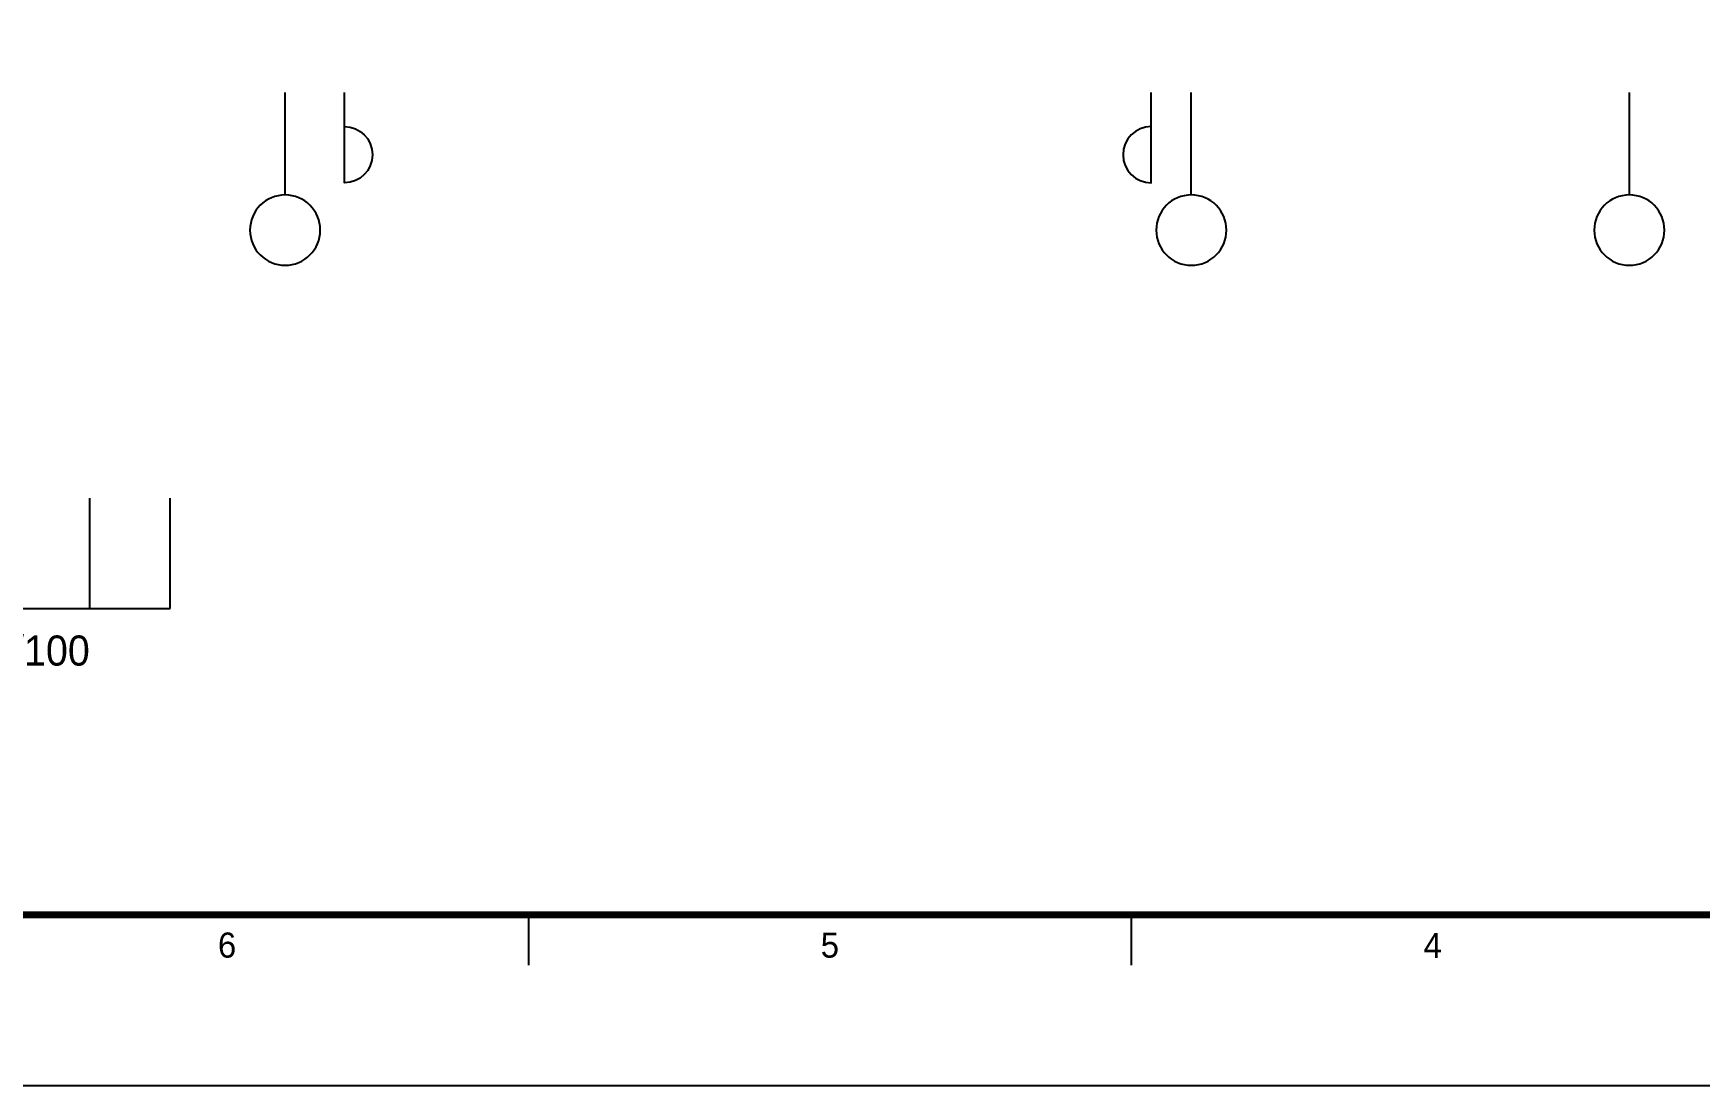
# Model space of a CAD drawing. Header units: millimetres. Extents: x -24416 to 92204, y -190080 to 23760.
# Drawn here: x 24586 to 32879, y -100980 to -95744 of the extents above; entities that cross this region are included whole.
import ezdxf
from ezdxf.enums import TextEntityAlignment as Align

# ---------------------------------------------------------------- set-up
doc = ezdxf.new("R2010")
doc.units = ezdxf.units.MM
doc.header["$LTSCALE"] = 50
doc.linetypes.add('AUDIT_D_220706163347-0', pattern=[0])
for name, color, linetype in [('A-치수', 7, 'AUDIT_D_220706163347-0'), ('AA-BORD-FORM', 7, 'Continuous'), ('AA-BORD-TEXT', 3, 'Continuous'), ('AA-XXXX-SYMB', 7, 'Continuous'), ('AA-XXXX-TEXT', 3, 'Continuous'), ('DIM', 7, 'AUDIT_D_220706163347-0')]:
    doc.layers.add(name, color=color, linetype=linetype)
doc.layers.add('Defpoint', color=135, linetype='Continuous', plot=False)
doc.styles.add('HAUD01', font='Dotum.ttf')

# ---------------------------------------------------------------- blocks, each defined once
blk = doc.blocks.new('중심')
at = {"layer": 'DIM'}
blk.add_line((-350, 0), (0, 0), dxfattribs=at)
blk.add_circle((-470, 0), 120, dxfattribs=at)
blk = doc.blocks.new('DIM-1108')
at = {"layer": 'DIM'}
for points in [[(26133.9, -119967.8, -1), (26133.9, -120247.8), (26133.9, -119797.8)], [(30148.9, -119967.8, 1), (30148.9, -120247.8), (30148.9, -119797.8)]]:
    blk.add_lwpolyline(points, format="xyb", dxfattribs=at)
at = {"layer": 'A-치수', "xscale": -1.458333333333333, "yscale": 1.458333333333333, "zscale": 1.458333333333333, "rotation": 270}
for p in [(25838.9, -119797.8), (30348.9, -119797.8), (32528.9, -119797.8)]:
    blk.add_blockref('중심', p, dxfattribs=at)
blk = doc.blocks.new('XR-FORM 청주월명')
at = {"layer": 'AA-BORD-FORM', "color": 2}
for p, q in [((541, 17), (541, 12)), ((601, 17), (601, 12))]:
    blk.add_line(p, q, dxfattribs=at)
at = {"layer": 'AA-BORD-FORM', "color": 1}
blk.add_lwpolyline([(0, 0), (841, 0), (841, 594), (0, 594)], close=True, dxfattribs=at)
at = {"layer": 'AA-BORD-FORM', "color": 2, "const_width": 0.682}
blk.add_lwpolyline([(21, 17), (21, 577), (821, 577), (821, 17)], close=True, dxfattribs=at)
at = {"layer": 'AA-BORD-TEXT', "color": 7, "style": 'HAUD01'}
for s, p in [('6', (511, 13.99)), ('5', (571, 13.99)), ('4', (631, 13.95))]:
    blk.add_text(s, height=2.5, dxfattribs=at).set_placement(p, align=Align.MIDDLE_CENTER)

msp = doc.modelspace()

# ---------------------------------------------------------------- linework, layer by layer
at = {"layer": 'AA-XXXX-SYMB', "color": 3}
msp.add_line((16833.2, -98606.2), (25266.8, -98606.2), dxfattribs=at)
at = {"layer": 'Defpoint'}
for p, q in [((24866.8, -98606.2), (24866.8, -98056.2)), ((25266.8, -98606.2), (25266.8, -98056.2))]:
    msp.add_line(p, q, dxfattribs=at)

# ---------------------------------------------------------------- block references
msp.add_blockref('DIM-1108', (0, 23760))
at = {"xscale": 50, "yscale": 50, "zscale": 50}
msp.add_blockref('XR-FORM 청주월명', (0, -100980), dxfattribs=at)

# ---------------------------------------------------------------- texts
at = {"layer": 'AA-XXXX-TEXT', "insert": (24866.8, -98906.2), "char_height": 150, "attachment_point": 9, "style": 'HAUD01'}
msp.add_mtext('축척 : 1/100', dxfattribs=at)

doc.saveas('drawing.dxf')
